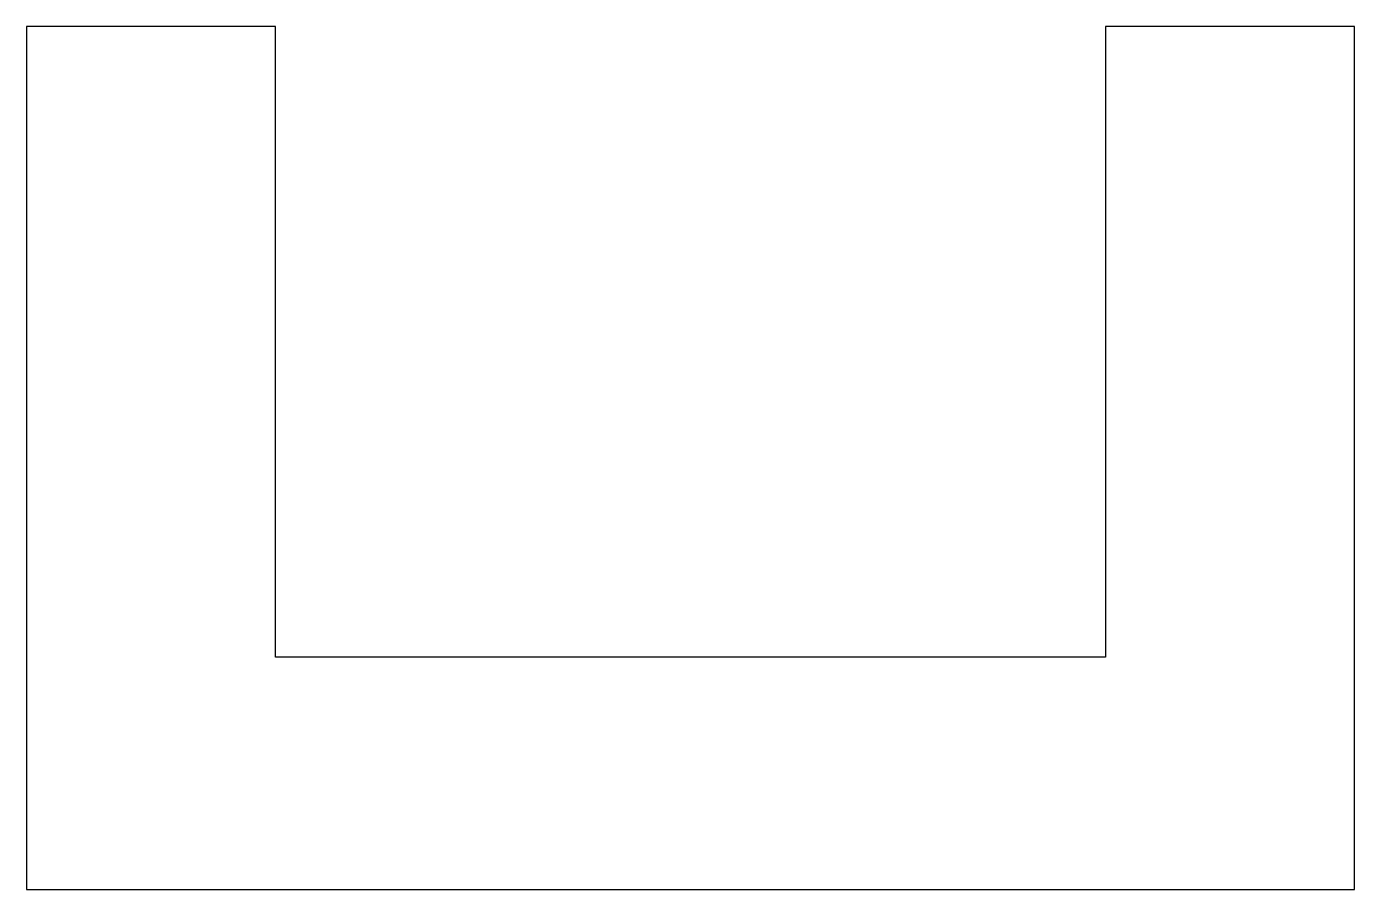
# Model space of a CAD drawing. Header units: millimetres. Extents: x -25.4 to 25.4, y 265.4 to 298.4.
import ezdxf

# ---------------------------------------------------------------- set-up
doc = ezdxf.new("R2010")
doc.units = ezdxf.units.MM

msp = doc.modelspace()

# ---------------------------------------------------------------- linework, layer by layer
for p, q in [((-25.4, 298.45, 9.525), (-25.4, 265.43, 9.525)), ((-15.875, 298.45, 9.525), (-25.4, 298.45, 9.525)), ((-15.875, 274.32, 9.525), (-15.875, 298.45, 9.525)), ((25.4, 298.45, 9.525), (15.875, 298.45, 9.525)), ((15.875, 298.45, 9.525), (15.875, 274.32, 9.525)), ((25.4, 265.43, 9.525), (25.4, 298.45, 9.525)), ((15.875, 274.32, 9.525), (-15.875, 274.32, 9.525)), ((-25.4, 265.43, 9.525), (25.4, 265.43, 9.525))]:
    msp.add_line(p, q)

doc.saveas('drawing.dxf')
